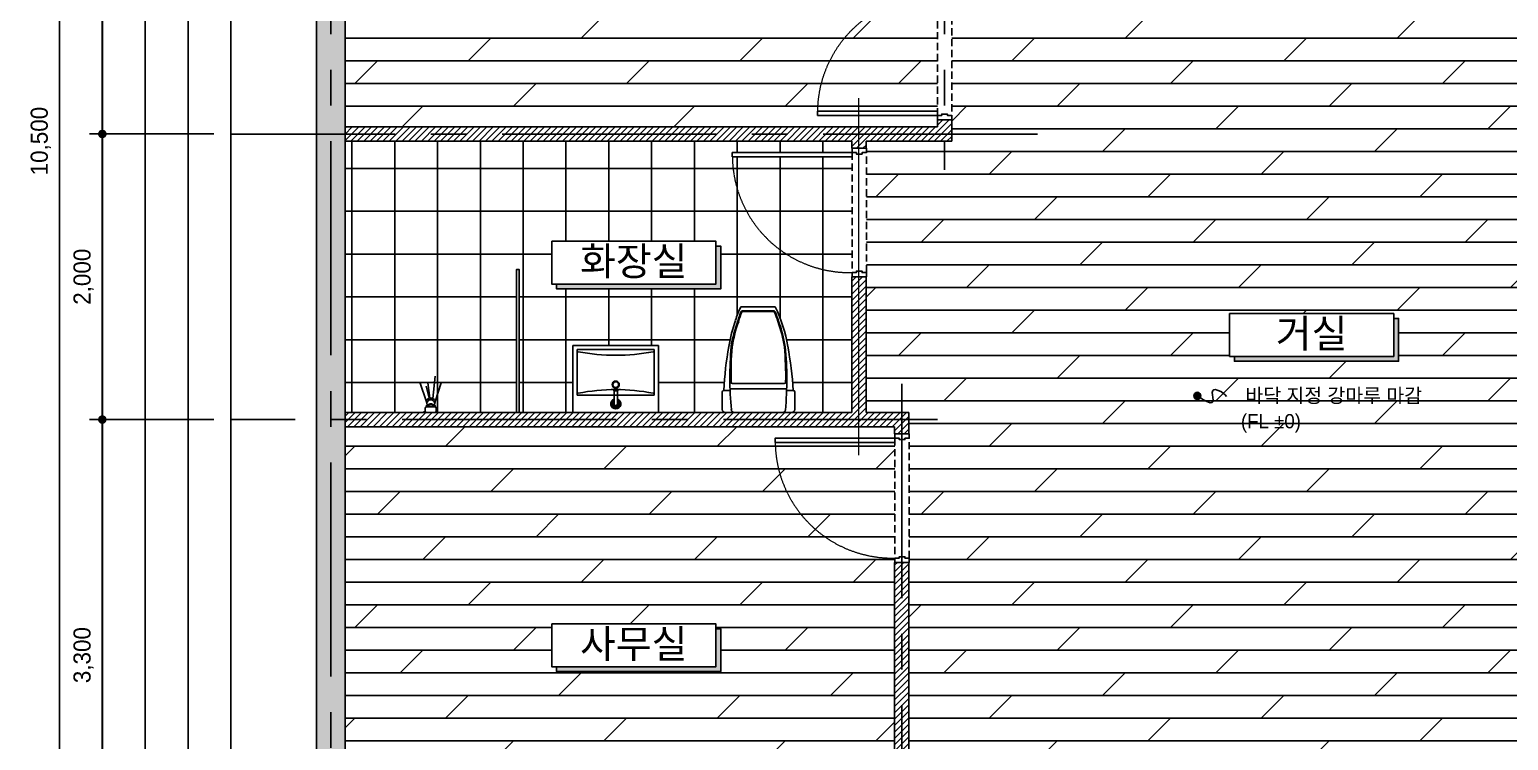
# Model space of a CAD drawing. Header units: millimetres. Extents: x -224448 to 1592092, y -164641 to 319001.
# Drawn here: x 238692 to 249052, y 86315 to 91293 of the extents above; entities that cross this region are included whole.
import ezdxf
from ezdxf.enums import TextEntityAlignment as Align

# ---------------------------------------------------------------- set-up
doc = ezdxf.new("R2010")
doc.units = ezdxf.units.MM
for name, pattern in [('CEN', [62, 60, -1, 0, -1]), ('CENTER2', [1.125, 0.75, -0.125, 0.125, -0.125]), ('HIDDEN', [9.525, 6.35, -3.175])]:
    doc.linetypes.add(name, pattern=pattern)
doc.layers.get('Defpoints').update_dxf_attribs({"color": 35})
for name, color, linetype in [('ARREA', 1, 'Continuous'), ('CO-BATH', 6, 'Continuous'), ('DIM', 3, 'Continuous'), ('i-furn-bath', 6, 'Continuous'), ('I-SYM', 4, 'Continuous'), ('I-TEXT', 7, 'Continuous'), ('I_CON', 2, 'Continuous'), ('I_DOOR', 4, 'Continuous'), ('I_FUR', 6, 'Continuous'), ('I_HAT', 8, 'Continuous'), ('I_TXT', 7, 'Continuous'), ('I_WALL', 3, 'Continuous')]:
    doc.layers.add(name, color=color, linetype=linetype)
doc.layers.add('I_CEN', color=1, linetype='CEN', lineweight=13)
doc.layers.add('I_DIM', color=1, linetype='Continuous', lineweight=13)
doc.styles.add('HY울릉도', font='')
doc.styles.add('IABU-글꼴스타일', font='')
doc.styles.add('NTOP', font='Dotum.ttf')
doc.styles.get('HY울릉도').set_extended_font_data('HY울릉도L')
doc.styles.get('IABU-글꼴스타일').set_extended_font_data('HY울릉도L')
doc.dimstyles.new('IABC-100 (SUB)', dxfattribs={"dimscale": 60, "dimtxt": 2, "dimasz": 1, "dimexe": 1.5, "dimexo": 2, "dimgap": 1, "dimtad": 1, "dimdec": 0, "dimdsep": 46, "dimlunit": 6, "dimtxsty": 'IABU-글꼴스타일', "dimblk": '1234_Dot', "dimcen": 1, "dimclrd": 4, "dimclre": 4, "dimclrt": 7, "dimadec": 0, "dimazin": 0, "dimtfac": 1, "dimtdec": 0, "dimtix": 1, "dimtmove": 2, "dimatfit": 3, "dimldrblk": '1234_Dot', "dimfxl": 2, "dimtolj": 1, "dimtzin": 0, "dimarcsym": 0})

# ---------------------------------------------------------------- blocks, each defined once
blk = doc.blocks.new('klsdfa')
at = {"layer": 'I_CEN'}
blk.add_arc((2937606, -1355168), 820, 90.7053, 181.3042, dxfattribs=at)
at = {"layer": 'I_DOOR'}
for points in [[(2937596, -1354347), (2937596, -1355187), (2937626, -1355187), (2937626, -1354347)], [(2936756, -1355187), (2936756, -1355287), (2936786, -1355287), (2936786, -1355257), (2936796, -1355257), (2936796, -1355217), (2936786, -1355217), (2936786, -1355187), (2936756, -1355187)], [(2937656, -1355187), (2937656, -1355287), (2937626, -1355287), (2937626, -1355257), (2937616, -1355257), (2937616, -1355217), (2937626, -1355217), (2937626, -1355187), (2937656, -1355187)]]:
    blk.add_lwpolyline(points, close=True, dxfattribs=at)
at = {"layer": 'I_FUR', "color": 8, "linetype": 'HIDDEN', "ltscale": 8}
for p, q in [((2937626, -1355187), (2936786, -1355187)), ((2936786, -1355287), (2937626, -1355287))]:
    blk.add_line(p, q, dxfattribs=at)
blk = doc.blocks.new('1234_Dot')
at = {"color": 0, "linetype": 'ByBlock', "lineweight": -2}
blk.add_line((-0.5, 0), (-1, 0), dxfattribs=at)
at = {"color": 0, "linetype": 'ByBlock', "const_width": 0.5}
blk.add_lwpolyline([(-0.25, 0, 1), (0.25, 0, 1)], format="xyb", close=True, dxfattribs=at)
blk = doc.blocks.new('*D13')
at = {"layer": 'Defpoints', "color": 0, "ltscale": 50, "transparency": 16777216}
for p in [(240102, 94762), (239202, 90562), (240102, 90562)]:
    blk.add_point(p, dxfattribs=at)
at = {"layer": 'DIM', "color": 4, "lineweight": -2, "ltscale": 50, "transparency": 16777216}
for p, q in [((239982, 94762), (239112, 94762)), ((239202, 94702), (239202, 90622)), ((239982, 90562), (239112, 90562))]:
    blk.add_line(p, q, dxfattribs=at)
at = {"layer": 'DIM', "color": 4, "lineweight": -2, "ltscale": 50, "transparency": 16777216, "xscale": 60, "yscale": 60, "zscale": 60}
for p, rotation in [((239202, 94762), 90), ((239202, 90562), 270)]:
    blk.add_blockref('1234_Dot', p, dxfattribs=dict(at, rotation=rotation))
at = {"layer": 'DIM', "color": 7, "ltscale": 50, "transparency": 16777216, "insert": (239071, 92662), "char_height": 120, "attachment_point": 5, "rotation": 90, "style": 'IABU-글꼴스타일'}
blk.add_mtext('\\A1;4,200', dxfattribs=at)
blk = doc.blocks.new('*D14')
at = {"layer": 'Defpoints', "color": 0, "ltscale": 50, "transparency": 16777216}
for p in [(240102, 90562), (239202, 88562), (240102, 88562)]:
    blk.add_point(p, dxfattribs=at)
at = {"layer": 'DIM', "color": 4, "lineweight": -2, "ltscale": 50, "transparency": 16777216}
for p, q in [((239982, 90562), (239112, 90562)), ((239202, 90502), (239202, 88622)), ((239982, 88562), (239112, 88562))]:
    blk.add_line(p, q, dxfattribs=at)
at = {"layer": 'DIM', "color": 4, "lineweight": -2, "ltscale": 50, "transparency": 16777216, "xscale": 60, "yscale": 60, "zscale": 60}
for p, rotation in [((239202, 90562), 90), ((239202, 88562), 270)]:
    blk.add_blockref('1234_Dot', p, dxfattribs=dict(at, rotation=rotation))
at = {"layer": 'DIM', "color": 7, "ltscale": 50, "transparency": 16777216, "insert": (239071, 89562), "char_height": 120, "attachment_point": 5, "rotation": 90, "style": 'IABU-글꼴스타일'}
blk.add_mtext('\\A1;2,000', dxfattribs=at)
blk = doc.blocks.new('*D15')
at = {"layer": 'Defpoints', "color": 0, "ltscale": 50, "transparency": 16777216}
for p in [(240102, 88562), (239202, 85262), (240102, 85262)]:
    blk.add_point(p, dxfattribs=at)
at = {"layer": 'DIM', "color": 4, "lineweight": -2, "ltscale": 50, "transparency": 16777216}
for p, q in [((239982, 88562), (239112, 88562)), ((239202, 88502), (239202, 85322)), ((239982, 85262), (239112, 85262))]:
    blk.add_line(p, q, dxfattribs=at)
at = {"layer": 'DIM', "color": 4, "lineweight": -2, "ltscale": 50, "transparency": 16777216, "xscale": 60, "yscale": 60, "zscale": 60}
for p, rotation in [((239202, 88562), 90), ((239202, 85262), 270)]:
    blk.add_blockref('1234_Dot', p, dxfattribs=dict(at, rotation=rotation))
at = {"layer": 'DIM', "color": 7, "ltscale": 50, "transparency": 16777216, "insert": (239071, 86912), "char_height": 120, "attachment_point": 5, "rotation": 90, "style": 'IABU-글꼴스타일'}
blk.add_mtext('\\A1;3,300', dxfattribs=at)
blk = doc.blocks.new('*D11')
at = {"layer": 'Defpoints', "color": 0, "ltscale": 50, "transparency": 16777216}
for p in [(240102, 95762), (238902, 85262), (240102, 85262)]:
    blk.add_point(p, dxfattribs=at)
at = {"layer": 'DIM', "color": 4, "lineweight": -2, "ltscale": 50, "transparency": 16777216}
for p, q in [((239982, 95762), (238812, 95762)), ((238902, 95702), (238902, 85322)), ((239982, 85262), (238812, 85262))]:
    blk.add_line(p, q, dxfattribs=at)
at = {"layer": 'DIM', "color": 4, "lineweight": -2, "ltscale": 50, "transparency": 16777216, "xscale": 60, "yscale": 60, "zscale": 60}
for p, rotation in [((238902, 95762), 90), ((238902, 85262), 270)]:
    blk.add_blockref('1234_Dot', p, dxfattribs=dict(at, rotation=rotation))
at = {"layer": 'DIM', "color": 7, "ltscale": 50, "transparency": 16777216, "insert": (238771, 90512), "char_height": 120, "attachment_point": 5, "rotation": 90, "style": 'IABU-글꼴스타일'}
blk.add_mtext('\\A1;10,500', dxfattribs=at)
blk = doc.blocks.new('j1')
at = {"layer": 'i-furn-bath', "color": 6}
for p, q in [((19424, 13495), (19424, 13371)), ((19911, 13515), (19444, 13515)), ((19931, 13371), (19931, 13495)), ((19434, 13361), (19480, 13361)), ((19480, 13350), (19877, 13350)), ((19877, 13361), (19921, 13361)), ((19801, 12776), (19561, 12776))]:
    blk.add_line(p, q, dxfattribs=at)
at = {"layer": 'i-furn-bath', "color": 8}
for p, q in [((19860, 13313), (19497, 13313)), ((19788, 12808), (19570, 12809)), ((19788, 12803), (19571, 12804))]:
    blk.add_line(p, q, dxfattribs=at)
at = {"layer": 'i-furn-bath', "color": 6}
for centre, radius, start, end in [((19444, 13495), 20, 90.0841, 180.0841), ((19508, 13495), 20, 90.0841, 180.0841), ((19911, 13495), 20, 0.0841, 90.0841), ((19434, 13371), 10, 180.0841, 270.0841), ((19921, 13371), 10, 270.0841, 0.0841), ((21972, 13521), 2543, 183.6048, 190.6239), ((17396, 13502), 2529, 349.7615, 356.7996), ((20392, 13193), 930, 188.6922, 206.6125), ((18965, 13191), 930, 339.8612, 351.4761), ((19244, 13047), 603, 336.7429, 343.4052), ((19244, 13047), 620, 334.0455, 343.4052)]:
    blk.add_arc(centre, radius, start, end, dxfattribs=at)
at = {"layer": 'i-furn-bath', "color": 8}
for centre, radius, start, end in [((21966, 13284), 2487, 175.0464, 185.2984), ((19848, 13495), 20, 0.0841, 90.0841), ((17399, 13269), 2479, 355.0401, 5.2848), ((19497, 13303), 10, 90.0841, 178.9512), ((21956, 13258), 2469, 178.9512, 184.7179), ((19860, 13303), 10, 1.217, 90.0841), ((17401, 13251), 2469, 355.4504, 1.217), ((20393, 13193), 913, 188.7237, 200.3793), ((20393, 13193), 908, 188.7237, 200.3793), ((18964, 13191), 908, 339.789, 351.4446), ((18964, 13199), 917, 339.2782, 350.9115), ((20084, 13045), 573, 197.2123, 204.1918), ((20084, 13045), 568, 197.2161, 204.1972), ((19244, 13047), 598, 336.7429, 343.4052), ((19570, 12814), 10, 203.5698, 270.4448), ((19570, 12814), 5, 203.5698, 270.4448), ((19788, 12813), 5, 270.4448, 336.7429), ((19788, 12813), 10, 270.4448, 336.7429)]:
    blk.add_arc(centre, radius, start, end, dxfattribs=at)
blk = doc.blocks.new('B-003')
at = {"layer": 'CO-BATH'}
for p, q in [((-300, 0), (-300, -470)), ((300, 0), (-300, 0)), ((300, -470), (300, 0)), ((-300, -470), (300, -470))]:
    blk.add_line(p, q, dxfattribs=at)
at = {"layer": 'CO-BATH', "color": 8}
for p, q in [((-13, -60), (-13, -151)), ((12, -60), (12, -151)), ((-270, -120), (-270, -440)), ((270, -120), (-270, -120)), ((-15, -156), (-15, -161)), ((-15, -161), (14, -161)), ((-14, -151), (-14, -156)), ((13, -151), (13, -156)), ((14, -156), (14, -161)), ((270, -440), (270, -120)), ((-270, -440), (270, -440))]:
    blk.add_line(p, q, dxfattribs=at)
at = {"layer": 'CO-BATH', "color": 251}
for p, q in [((-15, -156), (14, -156)), ((-14, -151), (13, -151))]:
    blk.add_line(p, q, dxfattribs=at)
at = {"layer": 'CO-BATH', "color": 8}
blk.add_circle((0, -195), 25, dxfattribs=at)
at = {"layer": 'CO-BATH', "color": 251}
blk.add_circle((0, -195), 20, dxfattribs=at)
at = {"layer": 'CO-BATH', "color": 8}
for radius, start, end in [(35, 290.9248, 249.0751), (12.5, 360, 180)]:
    blk.add_arc((0, -60), radius, start, end, dxfattribs=at)
at = {"layer": 'CO-BATH', "color": 251}
for centre, radius, start, end in [((0, -60), 30, 294.6243, 245.3757), ((0, -60), 25, 300, 240), ((0, -60), 18, 313.9829, 226.017), ((0, 1202), 1362, 258.891, 281.109), ((0, -1762), 1362, 78.891, 101.109)]:
    blk.add_arc(centre, radius, start, end, dxfattribs=at)
blk = doc.blocks.new('A-101')
at = {"layer": 'CO-BATH'}
for p, q in [((-50, 0), (50, 0)), ((-50, -5), (-50, 0)), ((-30, 0), (30, 0)), ((50, -5), (50, 0)), ((-50, -5), (-37, -5)), ((-38, -31), (-38, -8)), ((-30, -39), (0, -39)), ((-30, -39), (-30, -48)), ((-23, -43), (-30, -74)), ((-28, -50), (-25, -50)), ((-14, -48), (-14, -39)), ((0, -39), (30, -39)), ((14, -48), (14, -39)), ((23, -43), (30, -74)), ((25, -50), (28, -50)), ((30, -39), (30, -48)), ((37, -5), (50, -5)), ((38, -31), (38, -8))]:
    blk.add_line(p, q, dxfattribs=at)
for centre, radius, start, end in [((-30, -8), 8, 90, 180), ((30, -8), 8, 0, 90), ((-30, -31), 8, 180, 270), ((-14, -78), 17, 166.8186, 180), ((-14, -78), 17, 180, 209.2805), ((-28, -48), 2, 180, 270), ((1, -59), 30.2, 194.5968, 194.9906), ((-7, -74), 24.6, 209.2805, 233.5464), ((-4, -64), 23.7, 176.0425, 199.3808), ((1, -59), 30.2, 206.6007, 268.8324), ((-11, -43), 11.7, 159.2398, 180), ((-11, -43), 11.7, 180, 210.379), ((-3, -68), 31.9, 233.5464, 252.9868), ((-6, -40), 18, 210.379, 234.7548), ((-2, -35), 24.2, 234.7548, 253.686), ((-11, -48), 3.12, 180, 222.1659), ((-6, -43), 9.93, 222.1659, 245.4225), ((0, -59), 41.5, 252.9868, 270), ((-2, -36), 18.1, 245.4225, 259.2727), ((0, -27), 32.6, 253.686, 270), ((0, -24), 30.1, 259.2727, 270), ((0, -24), 30.1, 270, 280.7273), ((0, -27), 32.6, 270, 286.314), ((-1, -59), 30.2, 271.1676, 333.3993), ((0, -59), 41.5, 270, 287.0132), ((2, -36), 18.1, 280.7273, 294.5775), ((2, -35), 24.2, 286.314, 305.2452), ((6, -43), 9.93, 294.5775, 317.8341), ((3, -68), 31.9, 287.0132, 306.4536), ((11, -48), 3.12, 317.8341, 360), ((6, -40), 18, 305.2452, 329.621), ((11, -43), 11.7, 329.621, 0), ((11, -43), 11.7, 0, 20.7602), ((7, -74), 24.6, 306.4536, 330.7195), ((4, -64), 23.7, 340.6192, 3.9575), ((28, -48), 2, 270, 0), ((-1, -59), 30.2, 345.0094, 345.4032), ((14, -78), 17, 330.7195, 0), ((30, -31), 8, 270, 0), ((14, -78), 17, 360, 13.1814)]:
    blk.add_arc(centre, radius, start, end, dxfattribs=at)
blk = doc.blocks.new('A-102')
at = {"layer": 'CO-BATH', "color": 251}
for p, q in [((-31, -76), (-73, -207)), ((-14, -98), (-32, -255)), ((6, -100), (21, -207)), ((12, -99), (31, -183)), ((30, -74), (76, -212))]:
    blk.add_line(p, q, dxfattribs=at)
at = {"layer": 'CO-BATH'}
blk.add_blockref('A-101', (0, 0), dxfattribs=at)
blk = doc.blocks.new('마감지시')
at = {"layer": 'I-SYM'}
blk.add_hatch(color=256, dxfattribs=at).paths.add_polyline_path([(100285, -105169, 1), (100395, -105169, 1)])
blk.add_circle((100340, -105169), 55.1, dxfattribs=at)
blk.add_open_spline([(100340, -105169), (100472, -105076), (100636, -104989), (100521, -105343), (100750, -105224), (100793, -105160)], degree=3, knots=[104.407257, 104.407257, 104.407257, 104.407257, 483.492448, 667.725925, 958.402292, 958.402292, 958.402292, 958.402292], dxfattribs=at)

msp = doc.modelspace()

# ---------------------------------------------------------------- hatches: boundary and pattern name
at = {"layer": 'I_HAT'}
h = msp.add_hatch(color=256, dxfattribs=at)
h.dxf.hatch_style = 1
h.paths.add_polyline_path([(253402.484, 96461.633), (253402.484, 96661.633), (252802.484, 96661.633), (252802.484, 96461.633), (253202.484, 96461.633), (253202.484, 94811.633), (253202.484, 92011.633), (253202.484, 85361.633), (252977.484, 85361.633), (252977.484, 85161.633), (253402.484, 85161.633)])
h.paths.add_polyline_path([(250977.484, 85361.633), (250752.484, 85361.633), (250752.484, 85711.633), (250652.484, 85711.633), (250652.484, 85361.633), (250152.484, 85361.633), (250152.484, 85161.633), (250977.484, 85161.633)])
h.paths.add_polyline_path([(240902.484, 88511.633), (240902.484, 90511.633), (240902.484, 94711.633), (240902.484, 95561.633), (240702.484, 95561.633), (240702.484, 85161.633), (241302.484, 85161.633), (241302.484, 85361.633), (240902.484, 85361.633)])
h.paths.add_polyline_path([(241302.484, 96661.633), (240702.484, 96661.633), (240702.484, 96461.633), (241302.484, 96461.633)])
h = msp.add_hatch(dxfattribs=at)
h.set_pattern_fill('ANSI31', color=256, scale=10)
h.set_pattern_definition([(45, (-20650, 42020), (-22.4506403, 22.4506403), [])])
h.paths.add_polyline_path([(243502.484, 94811.633), (240902.484, 94811.633), (240902.484, 94711.633), (243502.484, 94711.633), (243502.484, 94720.641)])
h.paths.add_polyline_path([(248152.484, 94811.633), (245004.968, 94811.633), (245004.968, 94711.633), (245052.484, 94711.633), (245052.484, 91561.633), (245152.484, 91561.633), (247402.484, 91561.633), (247402.484, 91661.633), (245152.484, 91661.633), (245152.484, 94711.633), (248152.484, 94711.633)])
h.paths.add_polyline_path([(251452.484, 94811.633), (251202.484, 94811.633), (251202.484, 94861.633), (251102.484, 94861.633), (251102.484, 94811.633), (249052.484, 94811.633), (249052.484, 94711.633), (249252.484, 94711.633), (249252.484, 91661.633), (249202.484, 91661.633), (249202.484, 91561.633), (249352.484, 91561.633), (249352.484, 91911.633), (249402.484, 91911.633), (249402.484, 92011.633), (249352.484, 92011.633), (249352.484, 94711.633), (251452.484, 94711.633)])
h.paths.add_polyline_path([(253202.484, 94811.633), (252954.968, 94811.633), (252954.968, 94711.633), (253202.484, 94711.633)])
h.paths.add_polyline_path([(251202.484, 96461.633), (251102.484, 96461.633), (251102.484, 95761.633), (251202.484, 95761.633)])
h.paths.add_polyline_path([(253202.484, 92011.633), (250302.484, 92011.633), (250302.484, 91911.633), (250652.484, 91911.633), (250652.484, 86611.633), (250752.484, 86611.633), (250752.484, 91911.633), (253202.484, 91911.633)])
h.paths.add_polyline_path([(244852.484, 88611.633), (244552.484, 88611.633), (244552.484, 89561.633), (244502.484, 89561.633), (244502.484, 88511.633), (244752.484, 88511.633), (244752.484, 88461.633), (244852.484, 88461.633)])
h.paths.add_polyline_path([(244502.484, 89561.633), (244452.484, 89561.633), (244452.484, 88611.633), (240902.484, 88611.633), (240902.484, 88511.633), (244502.484, 88511.633)])
h.paths.add_polyline_path([(245152.484, 90661.633), (245052.484, 90661.633), (245052.484, 90611.633), (244502.484, 90611.633), (244502.484, 90461.633), (244552.484, 90461.633), (244552.484, 90511.633), (245152.484, 90511.633)])
h.paths.add_polyline_path([(244502.484, 90611.633), (240902.484, 90611.633), (240902.484, 90511.633), (244452.484, 90511.633), (244452.484, 90461.633), (244502.484, 90461.633)])
h.paths.add_polyline_path([(244852.484, 87561.633), (244752.484, 87561.633), (244752.484, 85361.633), (244852.484, 85361.633)])
h = msp.add_hatch(dxfattribs=at)
h.set_pattern_fill('DOLMIT', color=256, scale=25, double=1)
h.set_pattern_definition([(0, (-20650, 42020), (0, 158.75), []), (45, (-20650, 42020), (-317.4998, 317.4998), [224.5064, -449.0128])])
h.paths.add_polyline_path([(250652.484, 91911.633), (250302.484, 91911.633), (250272.484, 91911.633), (249432.484, 91911.633), (249402.484, 91911.633), (249352.484, 91911.633), (249352.484, 91561.633), (249202.484, 91561.633), (247402.484, 91561.633), (245152.484, 91561.633), (245152.484, 91531.633), (245152.484, 90691.633), (245152.484, 90661.633), (245152.484, 90511.633), (244552.484, 90511.633), (244552.484, 90461.633), (244554.43, 90461.633), (244554.43, 90431.633), (244554.43, 89591.633), (244554.43, 89561.633), (244552.484, 88611.633), (244852.484, 88611.633), (244852.484, 88461.633), (244854.43, 88461.633), (244854.43, 88431.633), (244854.43, 87591.633), (244854.43, 87561.633), (244852.749, 85661.633), (250652.484, 85661.633), (250652.484, 85711.633), (250652.484, 85741.633), (250652.484, 86581.633), (250652.484, 86611.633)])
h.paths.add_polyline_path([(247098.86, 89304.208), (248248.743, 89304.208), (248248.743, 89270.458), (248282.493, 89270.458), (248282.493, 88970.458), (247132.61, 88970.458), (247132.61, 89004.208), (247098.86, 89004.208)], flags=16)
edge = h.paths.add_edge_path(flags=16)
edge.add_ellipse((246873.491, 88727.742), major_axis=(-17.526, 17.526), ratio=1, start_angle=-135, end_angle=190.8512364, ccw=False)
edge.add_ellipse((246873.491, 88727.742), major_axis=(-17.526, 17.526), ratio=1, start_angle=190.8512364, end_angle=225, ccw=False)
edge.add_spline(control_points=[(246894.003, 88713.829), (246887.383, 88718.215), (246880.569, 88722.894), (246873.625, 88727.788)], knot_values=[104.407257364, 104.407257364, 104.407257364, 104.407257364, 148.84740091, 148.84740091, 148.84740091, 148.84740091], degree=3, periodic=0)
h.paths.add_polyline_path([(249252.484, 94711.633), (249052.484, 94711.633), (249052.484, 94761.633), (248152.484, 94761.633), (248152.484, 94711.633), (245152.484, 94711.633), (245152.484, 91661.633), (247402.484, 91661.633), (247402.484, 91611.633), (249202.484, 91611.633), (249202.484, 91661.633), (249252.484, 91661.633)])
h.paths.add_polyline_path([(246551.439, 94111.633), (246545.394, 94111.633), (246550.089, 94093.646)], flags=16)
h.paths.add_polyline_path([(247264.571, 94000.753), (247265.314, 94000.129), (247264.055, 94012.078)], flags=16)
edge = h.paths.add_edge_path(flags=16)
edge.add_ellipse((247012.776, 93739.567), major_axis=(-218.639, 0), ratio=0.828235258, start_angle=49.2523999, end_angle=160.9438369, ccw=False)
edge.add_ellipse((247088.655, 93643.01), major_axis=(-94.366, 0), ratio=0.602409685, start_angle=71.9019896, end_angle=142.415134)
edge = h.paths.add_edge_path(flags=16)
edge.add_ellipse((247008.393, 93754.061), major_axis=(0, 116.21), ratio=0.863568078, start_angle=83.0564652, end_angle=276.9435348, ccw=False)
edge.add_line((246908.774, 93768.109), (246862.716, 93768.109))
edge.add_line((246862.716, 93768.109), (246843.575, 93783.155))
edge.add_line((246843.575, 93783.155), (246800.058, 93803.383))
edge.add_line((246800.058, 93803.383), (246737.032, 93830.867))
edge.add_line((246737.032, 93830.867), (246705.94, 93904.52))
edge.add_line((246705.94, 93904.52), (246663.436, 93999.588))
edge.add_line((246663.436, 93999.588), (246642.183, 94041.055))
edge.add_line((246642.183, 94041.055), (246641.171, 94072.407))
edge.add_line((246641.171, 94072.407), (246642.183, 94103.76))
edge.add_line((246642.183, 94103.76), (246638.135, 94119.941))
edge.add_line((246638.135, 94119.941), (246631.051, 94124.998))
edge.add_line((246631.051, 94124.998), (246623.967, 94124.998))
edge.add_line((246623.967, 94124.998), (246622.311, 94120.861))
edge.add_line((246622.311, 94120.861), (246619.009, 94094.461))
edge.add_line((246619.009, 94094.461), (246599.678, 94117.919))
edge.add_line((246599.678, 94117.919), (246585.51, 94133.089))
edge.add_line((246585.51, 94133.089), (246559.902, 94154.416))
edge.add_line((246559.902, 94154.416), (246556.162, 94143.203))
edge.add_line((246556.162, 94143.203), (246568.45, 94147.297))
edge.add_line((246568.45, 94147.297), (246590.823, 94128.664))
edge.add_line((246590.823, 94128.664), (246613.847, 94100.725))
edge.add_line((246613.847, 94100.725), (246619.919, 94101.737))
edge.add_line((246619.919, 94101.737), (246620.931, 94109.828))
edge.add_line((246620.931, 94109.828), (246621.943, 94119.941))
edge.add_line((246621.943, 94119.941), (246623.967, 94124.998))
edge.add_line((246623.967, 94124.998), (246636.87, 94124.998))
edge.add_line((246636.87, 94124.998), (246642.183, 94103.76))
edge.add_line((246642.183, 94103.76), (246641.171, 94072.407))
edge.add_line((246641.171, 94072.407), (246642.183, 94041.055))
edge.add_line((246642.183, 94041.055), (246663.436, 93999.588))
edge.add_line((246663.436, 93999.588), (246705.94, 93904.52))
edge.add_line((246705.94, 93904.52), (246733.265, 93839.792))
edge.add_line((246733.265, 93839.792), (246744.397, 93827.656))
edge.add_line((246744.397, 93827.656), (246800.058, 93803.383))
edge.add_line((246800.058, 93803.383), (246843.575, 93783.155))
edge.add_line((246843.575, 93783.155), (246862.716, 93768.109))
edge.add_line((246862.716, 93768.109), (246908.774, 93768.109))
edge.add_ellipse((247008.393, 93754.061), major_axis=(0, 116.21), ratio=0.863568078, start_angle=83.0564652, end_angle=276.9435348)
edge.add_line((247108.012, 93768.109), (247146.432, 93768.109))
edge.add_line((247146.432, 93768.109), (247173.405, 93783.201))
edge.add_line((247173.405, 93783.201), (247265.604, 93825.411))
edge.add_line((247265.604, 93825.411), (247274.876, 93831.588))
edge.add_line((247274.876, 93831.588), (247276.558, 93837.474))
edge.add_line((247276.558, 93837.474), (247253.242, 93886.666))
edge.add_line((247253.242, 93886.666), (247236.241, 93934.35))
edge.add_line((247236.241, 93934.35), (247224.909, 93976.56))
edge.add_line((247224.909, 93976.56), (247200.121, 93990.715))
edge.add_line((247200.121, 93990.715), (247182.158, 94014.651))
edge.add_line((247182.158, 94014.651), (247177.522, 94023.917))
edge.add_line((247177.522, 94023.917), (247174.658, 94044.909))
edge.add_line((247174.658, 94044.909), (247186.793, 94038.845))
edge.add_line((247186.793, 94038.845), (247179.067, 94037.815))
edge.add_line((247179.067, 94037.815), (247175.977, 94035.241))
edge.add_line((247175.977, 94035.241), (247177.522, 94023.917))
edge.add_line((247177.522, 94023.917), (247182.158, 94014.651))
edge.add_line((247182.158, 94014.651), (247192.974, 94000.238))
edge.add_line((247192.974, 94000.238), (247210.487, 93984.796))
edge.add_line((247210.487, 93984.796), (247224.909, 93976.56))
edge.add_line((247224.909, 93976.56), (247236.241, 93934.35))
edge.add_line((247236.241, 93934.35), (247253.242, 93886.666))
edge.add_line((247253.242, 93886.666), (247271.785, 93847.545))
edge.add_line((247271.785, 93847.545), (247280.736, 93832.338))
edge.add_line((247280.736, 93832.338), (247173.405, 93783.201))
edge.add_line((247173.405, 93783.201), (247146.432, 93768.109))
edge.add_line((247146.432, 93768.109), (247108.012, 93768.109))
h.paths.add_polyline_path([(248045.534, 91833.917), (248103.869, 91833.917), (248202.484, 91761.633), (248144.149, 91761.633)], flags=16)
h.paths.add_polyline_path([(248352.484, 91661.633), (248352.484, 91621.633), (248252.484, 91621.633), (247432.484, 91621.633), (247432.484, 91661.633), (247532.484, 91661.633)], flags=16)
h.paths.add_polyline_path([(248262.484, 91646.633), (248262.484, 91636.633), (247522.484, 91636.633), (247522.484, 91646.633)], flags=0)
h.paths.add_polyline_path([(246630.039, 93864.065), (246613.847, 93923.736), (246602.714, 93973.293), (246595.822, 94016.344), (246586.522, 94028.918), (246594.618, 94023.861), (246602.714, 93973.293), (246613.847, 93923.736), (246630.039, 93864.065), (246641.171, 93823.61), (246661.235, 93785.051), (246672.544, 93776.076), (246644.991, 93809.73)], flags=16)
h.paths.add_polyline_path([(248402.484, 91761.633), (248501.099, 91833.917), (248559.434, 91833.917), (248460.82, 91761.633)], flags=16)
h.paths.add_polyline_path([(247385.73, 94190.364), (246485.73, 94190.364), (246485.73, 94640.364), (247385.73, 94640.364)], flags=16)
h.paths.add_polyline_path([(247260.73, 94234.639), (246610.73, 94234.639, -0.414213562), (246535.73, 94309.639), (246535.73, 94525.364, -0.414213562), (246610.73, 94600.364), (247260.73, 94600.364, -0.414213562), (247335.73, 94525.364), (247335.73, 94309.639, -0.414213562)], flags=0)
h.paths.add_polyline_path([(245952.484, 92661.633), (245952.484, 92266.633), (245962.484, 92266.633), (245962.484, 92166.633), (245962.484, 92156.633), (245952.484, 92156.633), (245892.484, 92156.633), (245892.484, 92166.633), (245892.484, 92661.633)], flags=16)
h.paths.add_polyline_path([(246908.23, 94510.674, -1), (246963.23, 94510.674, -1)], flags=0)
h.paths.add_polyline_path([(245752.484, 93053.873), (245232.484, 93053.873), (245232.484, 93629.873), (245752.484, 93629.873)], flags=16)
h.paths.add_polyline_path([(245752.484, 93063.873), (245242.484, 93063.873), (245242.484, 93331.873), (245242.484, 93619.873), (245752.484, 93619.873)], flags=0)
h.paths.add_polyline_path([(245698.801, 93066.056), (245698.801, 93067.289), (245247.302, 93067.289), (245247.302, 93329.286), (245247.302, 93617.286), (245698.801, 93617.286), (245702.484, 93617.377), (245702.484, 93618.279), (245742.484, 93618.279), (245742.484, 93320.659), (245742.484, 93066.056)], flags=0)
h.paths.add_polyline_path([(245708.786, 93440.327), (245708.667, 93438.901), (245708.868, 93438.901, -1.225069974), (245721.305, 93466.939, -2.414213562), (245733.823, 93479.457), (245733.883, 93481.032), (245733.724, 93481.032, -1.23022512), (245721.305, 93452.845, -2.414213562)], flags=0)
h.paths.add_polyline_path([(245733.742, 93567.91), (245708.868, 93567.91, 0.891932752)], flags=0)
h.paths.add_polyline_path([(245721.305, 93542.723, -2.414213562), (245708.786, 93530.205), (245708.767, 93528.779), (245708.868, 93528.779, -1.335484189), (245721.305, 93559.817, 2.414213562), (245711.786, 93569.335, 1.484634812)], flags=0)
h.paths.add_polyline_path([(245643.71, 93199.722, -1), (245519.691, 93199.722, -1)], flags=0)
h.paths.add_polyline_path([(245643.71, 93487.722, -1), (245519.691, 93487.722, -1)], flags=0)
h.paths.add_polyline_path([(245440.192, 93203.516, -1), (245290.298, 93203.516, -1)], flags=0)
h.paths.add_polyline_path([(245440.192, 93491.516, -1), (245290.298, 93491.516, -1)], flags=0)
h.paths.add_polyline_path([(253202.484, 94711.633), (252952.484, 94711.633), (251452.484, 94711.633), (249352.484, 94711.633), (249352.484, 92011.633), (249432.484, 92011.633), (249432.484, 92851.633), (249462.484, 92851.633), (249462.484, 92850.551, -0.417278727), (250272.484, 92011.633), (250302.484, 92011.633), (253202.484, 92011.633)])
h.paths.add_polyline_path([(250760.169, 93534.208), (251910.052, 93534.208), (251910.052, 93500.458), (251943.802, 93500.458), (251943.802, 93200.458), (250793.919, 93200.458), (250793.919, 93234.208), (250760.169, 93234.208)], flags=16)
h.paths.add_polyline_path([(245052.484, 94711.633), (245002.484, 94711.633), (243502.484, 94711.633), (240902.484, 94711.633), (240902.484, 90611.633), (244502.484, 90611.633), (244502.484, 90691.633), (244212.484, 90691.633), (244212.484, 90721.633), (244213.566, 90721.633, -0.417278727), (245052.484, 91531.633), (245052.484, 91561.633)])
h.paths.add_polyline_path([(242350.169, 92754.208), (243500.052, 92754.208), (243500.052, 92720.458), (243533.802, 92720.458), (243533.802, 92420.458), (242383.919, 92420.458), (242383.919, 92454.208), (242350.169, 92454.208)], flags=16)
h.paths.add_polyline_path([(243915.512, 88401.633), (243914.43, 88401.633), (243914.43, 88431.633), (244502.484, 88431.633), (244502.484, 88511.633), (240902.484, 88511.633), (240902.484, 85661.633), (244752.484, 85661.633), (244752.484, 87561.633), (244754.43, 87591.633, -0.417278727)])
h.paths.add_polyline_path([(243500.052, 87130.458), (243500.052, 87096.708), (243533.802, 87096.708), (243533.802, 86796.708), (242383.919, 86796.708), (242383.919, 86830.458), (242350.169, 86830.458), (242350.169, 87130.458)], flags=16)
h.paths.add_polyline_path([(244754.43, 88401.633), (243915.512, 88401.633, 0.417278727), (244754.43, 87591.633)], flags=17)
h.paths.add_polyline_path([(245052.484, 91531.633, 0.417278727), (244213.566, 90721.633), (245052.484, 90721.633)], flags=17)
h.paths.add_polyline_path([(249462.484, 92850.551), (249462.484, 92011.633), (250272.484, 92011.633, 0.417278727)], flags=17)
h.paths.add_polyline_path([(250652.484, 85661.633), (244852.484, 85661.633), (244852.484, 85361.633), (250152.484, 85361.633), (250652.484, 85361.633)])
h.paths.add_polyline_path([(244752.484, 85661.633), (240902.484, 85661.633), (240902.484, 85361.633), (241302.484, 85361.633), (244752.484, 85361.633)])
h.paths.add_polyline_path([(247385.956, 88935.561), (247974.907, 88935.561), (247974.907, 89373.13), (247385.956, 89373.13)], flags=24)
h.paths.add_polyline_path([(247103.888, 88454.155), (247673.833, 88454.155), (247673.833, 88646.489), (247103.888, 88646.489)], flags=24)
h.paths.add_polyline_path([(247102.877, 88638.328), (248554.843, 88638.328), (248554.843, 88825.166), (247102.877, 88825.166)], flags=24)
h.paths.add_polyline_path([(252083.926, 94278.847), (252824.011, 94278.847), (252824.011, 94458.342), (252083.926, 94458.342)], flags=24)
h.paths.add_polyline_path([(250926.892, 93165.561), (251760.317, 93165.561), (251760.317, 93603.13), (250926.892, 93603.13)], flags=24)
h.paths.add_polyline_path([(244133.926, 94278.847), (244874.011, 94278.847), (244874.011, 94458.342), (244133.926, 94458.342)], flags=24)
h.paths.add_polyline_path([(242516.892, 92385.561), (243350.317, 92385.561), (243350.317, 92823.13), (242516.892, 92823.13)], flags=24)
h.paths.add_polyline_path([(242516.892, 86761.812), (243350.317, 86761.812), (243350.317, 87199.381), (242516.892, 87199.381)], flags=24)
h = msp.add_hatch(dxfattribs=at)
h.set_pattern_fill('_USER', color=256, scale=300, double=1, pattern_type=0)
h.set_pattern_definition([(0, (-20650, 42020), (0, 300), []), (90, (-20650, 42020), (-300, 2e-14), [])])
h.paths.add_polyline_path([(243615.512, 90401.633), (243614.43, 90401.633), (243614.43, 90431.633), (244454.43, 90431.633), (244454.43, 90461.633), (244452.484, 90461.633), (244452.484, 90511.633), (240902.484, 90511.633), (240902.484, 88611.633), (241452.484, 88611.633), (241452.484, 88616.633), (241464.712, 88616.633), (241464.712, 88642.671, -0.414213562), (241472.712, 88650.671), (241472.712, 88659.633, -0.414213562), (241474.712, 88661.633), (241478.025, 88661.633), (241472.401, 88685.645), (241471.224, 88689.234, -0.253721632), (241484.94, 88708.245, -0.199052836), (241516.684, 88709.82), (241516.683, 88709.806, -0.069780635), (241524.461, 88705.588, -0.331666394), (241533.171, 88687.229), (241533.394, 88687.918, -0.033915364), (241533.022, 88685.645), (241527.398, 88661.633), (241532.712, 88661.633), (241532.712, 88650.671, -0.414213562), (241540.712, 88642.671), (241540.712, 88616.633), (241552.484, 88616.633), (242102.484, 88615.685), (242102.484, 89611.633), (242122.484, 89611.633), (242122.484, 88611.633), (242498.86, 88611.633), (242498.86, 89081.633), (243098.86, 89081.633), (243098.86, 88611.633), (243565.476, 88611.633, -0.414213562), (243545.447, 88631.604), (243545.265, 88755.808, -0.414213562), (243555.25, 88765.823, -0.03071908), (243591.575, 89074.144, -0.050722615), (243638.153, 89256.459, -0.040862028), (243674.868, 89350.75), (243915.633, 89350.75, -0.078351892), (244003.464, 89074.749, -0.030636222), (244042.018, 88765.852, -0.414213562), (244052.032, 88755.867), (244052.215, 88631.663, -0.414213562), (244032.244, 88611.633), (244452.484, 88611.633), (244452.484, 89561.633), (244454.43, 89591.633, -0.417278727)])
h.paths.add_polyline_path([(243500.052, 89810.458), (243500.052, 89776.708), (243533.802, 89776.708), (243533.802, 89476.708), (242383.919, 89476.708), (242383.919, 89510.458), (242350.169, 89510.458), (242350.169, 89810.458)], flags=16)
h.paths.add_polyline_path([(244454.43, 90401.633), (243615.512, 90401.633, 0.417278727), (244454.43, 89591.633)], flags=17)
h.paths.add_polyline_path([(242516.271, 89441.812), (243349.696, 89441.812), (243349.696, 89879.381), (242516.271, 89879.381)], flags=24)
h = msp.add_hatch(color=256, dxfattribs=at)
h.dxf.hatch_style = 1
h.paths.add_polyline_path([(243533.802, 89776.708), (243500.052, 89776.708), (243500.052, 89510.458), (242383.919, 89510.458), (242383.919, 89476.708), (243533.802, 89476.708)])
h = msp.add_hatch(color=256, dxfattribs=at)
h.dxf.hatch_style = 1
h.paths.add_polyline_path([(248282.493, 89270.458), (248248.743, 89270.458), (248248.743, 89004.208), (247132.61, 89004.208), (247132.61, 88970.458), (248282.493, 88970.458)])
h = msp.add_hatch(color=256, dxfattribs=at)
h.dxf.hatch_style = 1
h.paths.add_polyline_path([(243533.802, 87096.708), (243500.052, 87096.708), (243500.052, 86830.458), (242383.919, 86830.458), (242383.919, 86796.708), (243533.802, 86796.708)])

# ---------------------------------------------------------------- linework, layer by layer
at = {"layer": 'ARREA', "color": 1, "linetype": 'CENTER2', "ltscale": 2000}
for p, q in [((240802.484, 97261.633), (240802.484, 84561.633)), ((245102.484, 97261.633), (245102.484, 90311.633)), ((245752.484, 90561.633), (240102.484, 90561.633)), ((244802.484, 88811.633), (244802.484, 84561.633)), ((245052.484, 88561.633), (240102.484, 88561.633))]:
    msp.add_line(p, q, dxfattribs=at)
at = {"layer": 'Defpoints'}
for points in [[(255202.484, 98461.633), (238902.484, 98461.633), (238902.484, 83361.633), (255202.484, 83361.633)], [(254902.484, 98161.633), (239202.484, 98161.633), (239202.484, 83661.633), (254902.484, 83661.633)], [(254602.484, 97861.633), (239502.484, 97861.633), (239502.484, 83961.633), (254602.484, 83961.633)], [(254302.484, 97561.633), (239802.484, 97561.633), (239802.484, 84261.633), (254302.484, 84261.633)], [(254002.484, 97261.633), (240102.484, 97261.633), (240102.484, 84561.633), (254002.484, 84561.633)]]:
    msp.add_lwpolyline(points, close=True, dxfattribs=at)
at = {"layer": 'I_CON', "color": 2}
for p, q in [((240702.484, 95561.633), (240702.484, 85161.633)), ((240902.484, 94711.633), (240902.484, 90511.633)), ((240902.484, 90511.633), (240902.484, 88511.633)), ((240902.484, 88511.633), (240902.484, 85361.633))]:
    msp.add_line(p, q, dxfattribs=at)
at = {"layer": 'I_DIM', "ltscale": 5}
msp.add_line((244502.484, 88311.633), (244502.484, 90811.633), dxfattribs=at)
at = {"layer": 'I_FUR'}
msp.add_lwpolyline([(242122.484, 88611.633), (242102.484, 88611.633), (242102.484, 89611.633), (242122.484, 89611.633)], close=True, dxfattribs=at)
at = {"layer": 'I_TXT', "color": 142}
for points in [[(242350.169, 89810.458), (243500.052, 89810.458), (243500.052, 89510.458), (242350.169, 89510.458)], [(247098.86, 89304.208), (248248.743, 89304.208), (248248.743, 89004.208), (247098.86, 89004.208)], [(242350.169, 87130.458), (243500.052, 87130.458), (243500.052, 86830.458), (242350.169, 86830.458)]]:
    msp.add_lwpolyline(points, close=True, dxfattribs=at)
for points in [[(243500.052, 89776.708), (243533.802, 89776.708), (243533.802, 89476.708), (242383.919, 89476.708), (242383.919, 89510.458)], [(248248.743, 89270.458), (248282.493, 89270.458), (248282.493, 88970.458), (247132.61, 88970.458), (247132.61, 89004.208)], [(243500.052, 87096.708), (243533.802, 87096.708), (243533.802, 86796.708), (242383.919, 86796.708), (242383.919, 86830.458)]]:
    msp.add_lwpolyline(points, dxfattribs=at)
at = {"layer": 'I_WALL'}
for p, q in [((245152.484, 90661.633), (245052.484, 90661.633)), ((245052.484, 90661.633), (245052.484, 90611.633)), ((245152.484, 90661.633), (245152.484, 90511.633)), ((245052.484, 90611.633), (240902.484, 90611.633)), ((244452.484, 90511.633), (240902.484, 90511.633)), ((244452.484, 90511.633), (244452.484, 90461.633)), ((244552.484, 90461.633), (244452.484, 90461.633)), ((245152.484, 90511.633), (244552.484, 90511.633)), ((244552.484, 90511.633), (244552.484, 90461.633)), ((244552.484, 89561.633), (244452.484, 89561.633)), ((244452.484, 89561.633), (244452.484, 88611.633)), ((244552.484, 89561.633), (244552.484, 88611.633)), ((244452.484, 88611.633), (240902.484, 88611.633)), ((244852.484, 88611.633), (244552.484, 88611.633)), ((244852.484, 88611.633), (244852.484, 88461.633)), ((244752.484, 88511.633), (240902.484, 88511.633)), ((244752.484, 88511.633), (244752.484, 88461.633)), ((244852.484, 88461.633), (244752.484, 88461.633)), ((244852.484, 87561.633), (244752.484, 87561.633)), ((244752.484, 87561.633), (244752.484, 85361.633)), ((244852.484, 87561.633), (244852.484, 85361.633))]:
    msp.add_line(p, q, dxfattribs=at)

# ---------------------------------------------------------------- block references
at = {"rotation": 180}
msp.add_blockref('j1', (263476.216, 102126.829), dxfattribs=at)
at = {"layer": 'CO-BATH', "rotation": 180}
for name, p in [('B-003', (242798.86, 88611.633)), ('A-102', (241502.712, 88611.633))]:
    msp.add_blockref(name, p, dxfattribs=at)
at = {"layer": 'I-SYM', "color": 9, "linetype": 'Continuous', "ltscale": 0.5, "xscale": -0.4499995898310166, "yscale": 0.4499995898310166, "zscale": 0.4499995897611674, "rotation": 180}
msp.add_blockref('마감지시', (201720.54, 41401.943), dxfattribs=at)
at = {"layer": 'I_DOOR', "color": 3, "xscale": -1, "rotation": 90}
msp.add_blockref('klsdfa', (-1110134.156, 3028317.793), dxfattribs=at)
at = {"layer": 'I_DOOR', "color": 3, "rotation": 89.99999999999999}
for p in [(-1110732.211, -2847194.526), (-1110432.211, -2849194.526)]:
    msp.add_blockref('klsdfa', p, dxfattribs=at)

# ---------------------------------------------------------------- texts
at = {"layer": 'I-TEXT', "style": 'NTOP'}
for s, height, p in [('바닥 지정 강마루 마감', 99.99991, (247828.86, 88730.458)), ('(FL %%P0)', 99.9999, (247388.86, 88550.458))]:
    msp.add_text(s, height=height, dxfattribs=at).set_placement(p, align=Align.MIDDLE_CENTER)
at = {"layer": 'I_TXT', "color": 142, "char_height": 200, "width": 1149.88274, "attachment_point": 5, "style": 'HY울릉도'}
for s, insert in [('{\\fPretendard Variable Medium|b0|i0|c129|p2;화장실}', (242925.11, 89660.458)), ('{\\fPretendard Variable Medium|b0|i0|c129|p2;거실}', (247673.802, 89154.208)), ('{\\fPretendard Variable Medium|b0|i0|c129|p2;사무실}', (242925.11, 86980.458))]:
    msp.add_mtext(s, dxfattribs=dict(at, insert=insert))

# ---------------------------------------------------------------- dimensions: what is measured, and where the dimension line sits
at = {"layer": 'DIM', "ltscale": 50}
for base, p1, p2, picture, middle in [((238902.484, 85261.633), (240102.484, 95761.633), (240102.484, 85261.633), '*D11', (238771.056, 90511.633)), ((239202.484, 90561.633), (240102.484, 94761.633), (240102.484, 90561.633), '*D13', (239071.056, 92661.633)), ((239202.484, 88561.633), (240102.484, 90561.633), (240102.484, 88561.633), '*D14', (239071.056, 89561.633)), ((239202.484, 85261.633), (240102.484, 88561.633), (240102.484, 85261.633), '*D15', (239071.056, 86911.633))]:
    dim = msp.add_linear_dim(base=base, p1=p1, p2=p2, angle=90, dimstyle='IABC-100 (SUB)', dxfattribs=at)
    dim.commit()
    dim.dimension.update_dxf_attribs({"geometry": picture, "text_midpoint": middle})

doc.saveas('drawing.dxf')
